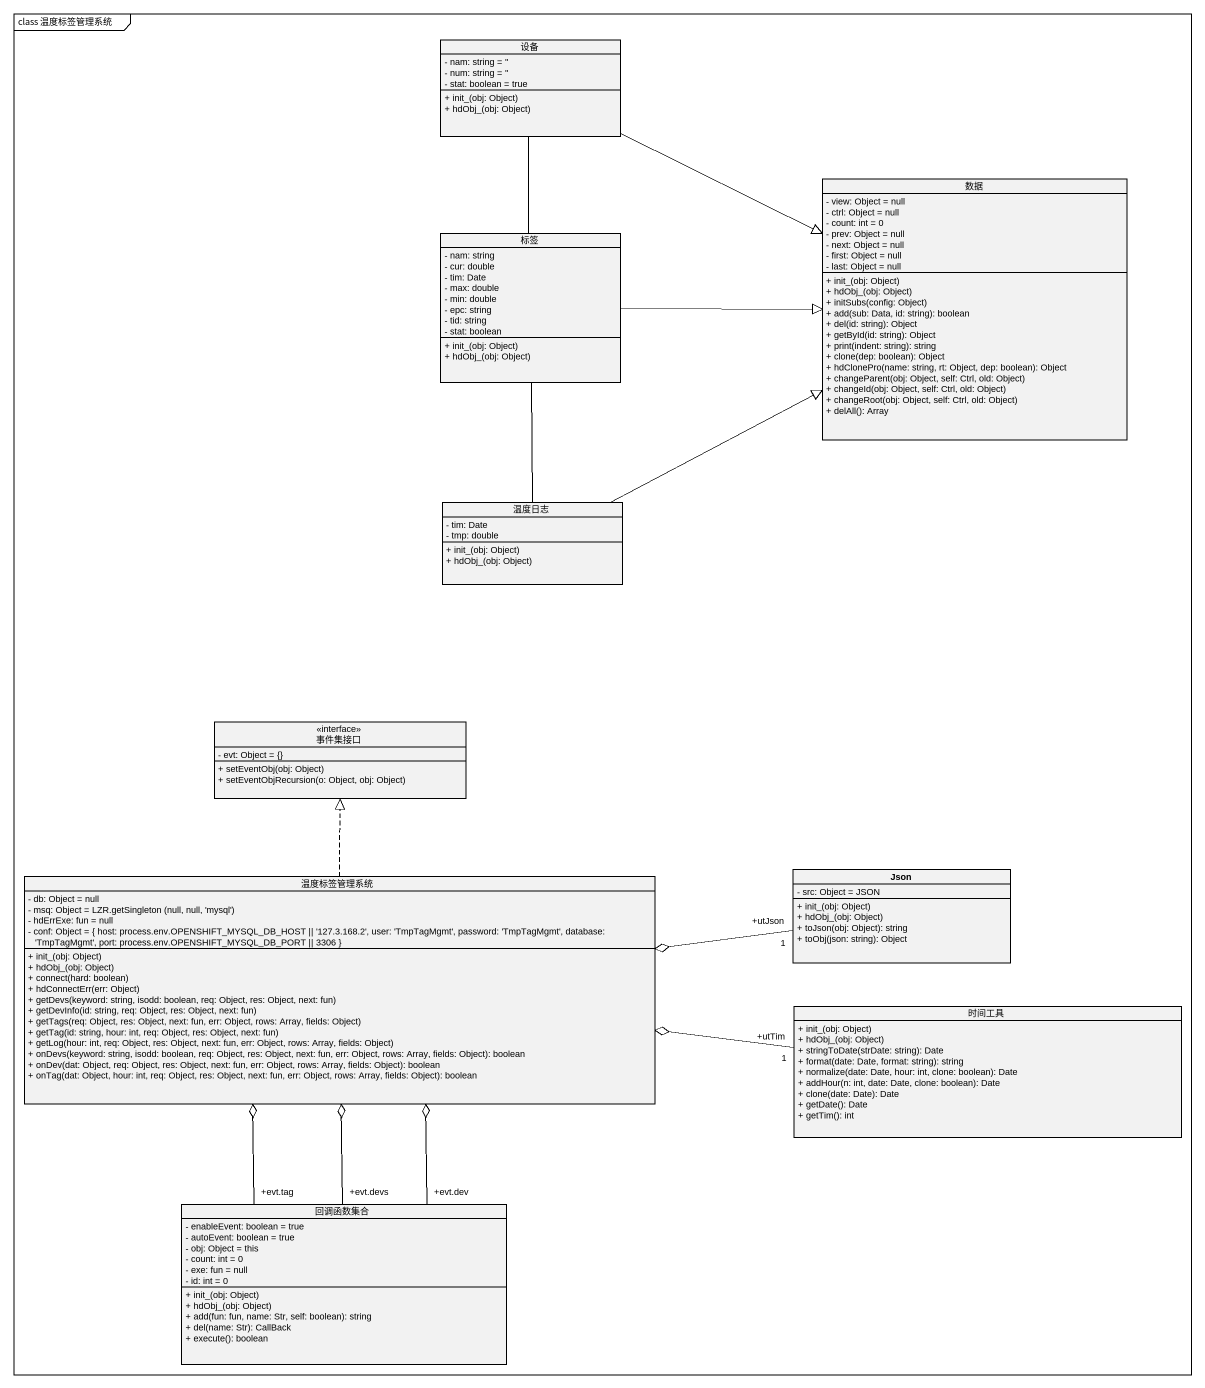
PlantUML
@startuml
mainframe class 温度标签管理系统
hide circle
hide empty members
skinparam classAttributeIconSize 0
class 设备 {
  - nam: string = ''
  - num: string = ''
  - stat: boolean = true
  + init_(obj: Object)
  + hdObj_(obj: Object)
}
class 数据 {
  - view: Object = null
  - ctrl: Object = null
  - count: int = 0
  - prev: Object = null
  - next: Object = null
  - first: Object = null
  - last: Object = null
  + init_(obj: Object)
  + hdObj_(obj: Object)
  + initSubs(config: Object)
  + add(sub: Data, id: string): boolean
  + del(id: string): Object
  + getById(id: string): Object
  + print(indent: string): string
  + clone(dep: boolean): Object
  + hdClonePro(name: string, rt: Object, dep: boolean): Object
  + changeParent(obj: Object, self: Ctrl, old: Object)
  + changeId(obj: Object, self: Ctrl, old: Object)
  + changeRoot(obj: Object, self: Ctrl, old: Object)
  + delAll(): Array
}
class 标签 {
  - nam: string
  - cur: double
  - tim: Date
  - max: double
  - min: double
  - epc: string
  - tid: string
  - stat: boolean
  + init_(obj: Object)
  + hdObj_(obj: Object)
}
class 温度日志 {
  - tim: Date
  - tmp: double
  + init_(obj: Object)
  + hdObj_(obj: Object)
}
interface 事件集接口 {
  - evt: Object = {}
  + setEventObj(obj: Object)
  + setEventObjRecursion(o: Object, obj: Object)
}
class "Json" as Json_ {
  - src: Object = JSON
  + init_(obj: Object)
  + hdObj_(obj: Object)
  + toJson(obj: Object): string
  + toObj(json: string): Object
}
class 温度标签管理系统 {
  - db: Object = null
  {field} - msq: Object = LZR.getSingleton (null, null, 'mysql')
  - hdErrExe: fun = null
  - conf: Object = { host: process.env.OPENSHIFT_MYSQL_DB_HOST || '127.3.168.2', user: 'TmpTagMgmt', password: 'TmpTagMgmt', database: 'TmpTagMgmt', port: process.env.OPENSHIFT_MYSQL_DB_PORT || 3306 }
  + init_(obj: Object)
  + hdObj_(obj: Object)
  + connect(hard: boolean)
  + hdConnectErr(err: Object)
  + getDevs(keyword: string, isodd: boolean, req: Object, res: Object, next: fun)
  + getDevInfo(id: string, req: Object, res: Object, next: fun)
  + getTags(req: Object, res: Object, next: fun, err: Object, rows: Array, fields: Object)
  + getTag(id: string, hour: int, req: Object, res: Object, next: fun)
  + getLog(hour: int, req: Object, res: Object, next: fun, err: Object, rows: Array, fields: Object)
  + onDevs(keyword: string, isodd: boolean, req: Object, res: Object, next: fun, err: Object, rows: Array, fields: Object): boolean
  + onDev(dat: Object, req: Object, res: Object, next: fun, err: Object, rows: Array, fields: Object): boolean
  + onTag(dat: Object, hour: int, req: Object, res: Object, next: fun, err: Object, rows: Array, fields: Object): boolean
}
class 时间工具 {
  + init_(obj: Object)
  + hdObj_(obj: Object)
  + stringToDate(strDate: string): Date
  + format(date: Date, format: string): string
  + normalize(date: Date, hour: int, clone: boolean): Date
  + addHour(n: int, date: Date, clone: boolean): Date
  + clone(date: Date): Date
  + getDate(): Date
  + getTim(): int
}
class 回调函数集合 {
  - enableEvent: boolean = true
  - autoEvent: boolean = true
  - obj: Object = this
  - count: int = 0
  - exe: fun = null
  - id: int = 0
  + init_(obj: Object)
  + hdObj_(obj: Object)
  + add(fun: fun, name: Str, self: boolean): string
  + del(name: Str): CallBack
  + execute(): boolean
}
设备 -right-|> 数据
设备 -- 标签
标签 -right-|> 数据
标签 -- 温度日志
温度日志 -right-|> 数据
Json_ "+utJson\n1" -left-o 温度标签管理系统
温度标签管理系统 .up.|> 事件集接口
时间工具 "+utTim\n1" -left-o 温度标签管理系统
回调函数集合 "+evt.devs" -up-o 温度标签管理系统
回调函数集合 "+evt.dev" -up-o 温度标签管理系统
回调函数集合 "+evt.tag" -up-o 温度标签管理系统
@enduml
